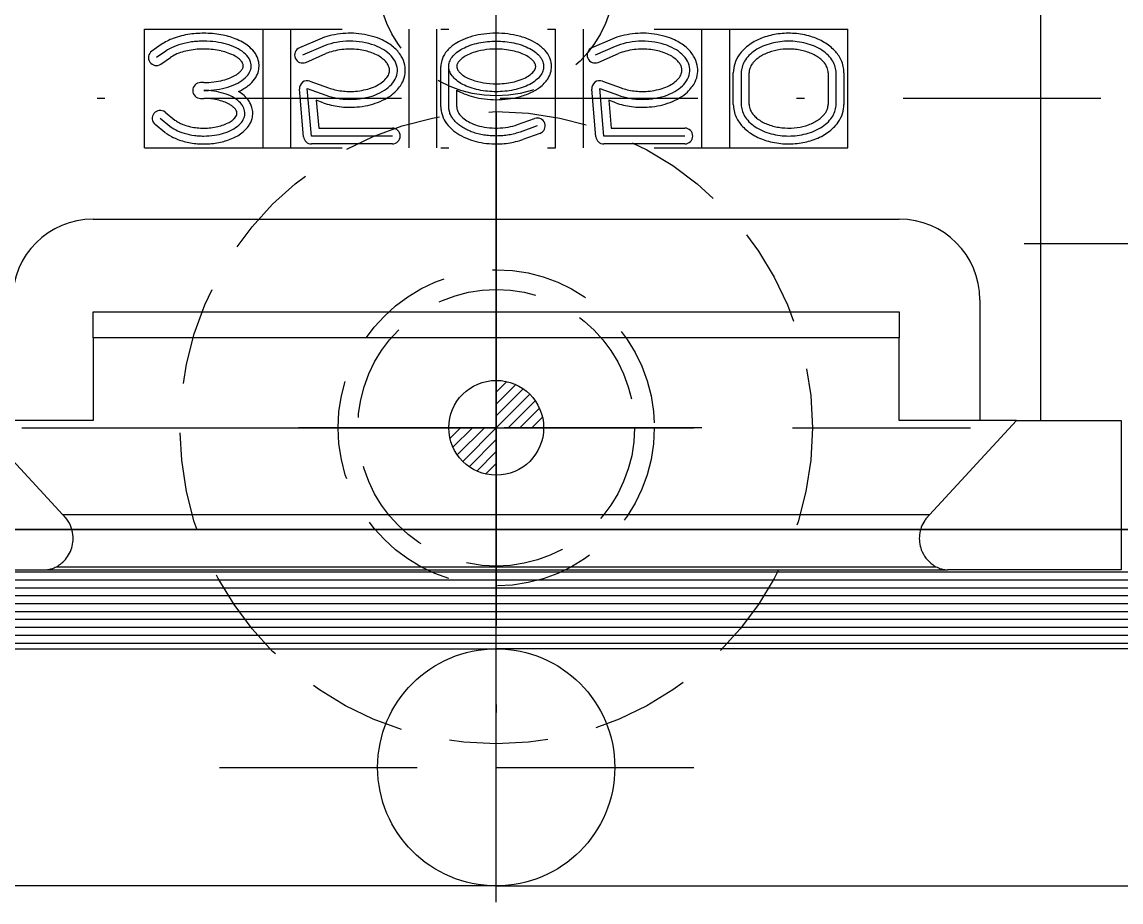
# Model space of a CAD drawing. Extents: x -430 to 437, y -440 to 538.
# Drawn here: x 231.33 to 245.24, y -285.9 to -274.76 of the extents above; entities that cross this region are included whole.
import ezdxf

# ---------------------------------------------------------------- set-up
doc = ezdxf.new("R2010")
doc.units = 0
for name, pattern in [('BORDER', [8.75, 2.5, -1.25, 2.5, -1.25, 0, -1.25]), ('DIVIDE', [6.25, 2.5, -1.25, 0, -1.25, 0, -1.25]), ('HIDDEN', [1.875, 1.25, -0.625])]:
    doc.linetypes.add(name, pattern=pattern)
for name, color, linetype in [('1', 7, 'CONTINUOUS'), ('100', 7, 'CONTINUOUS'), ('200', 7, 'CONTINUOUS')]:
    doc.layers.add(name, color=color, linetype=linetype)

msp = doc.modelspace()

# ---------------------------------------------------------------- linework, layer by layer
at = {"layer": '1', "color": 141, "linetype": 'BORDER'}
for p, q in [((237.3318, -249.3498), (237.3318, -283.656)), ((237.3318, -278.3569), (237.3318, -272.8569)), ((237.3318, -279.8988), (237.3318, -273.8988)), ((224.7818, -275.7278), (249.8818, -275.7278)), ((237.3318, -279.8988), (237.3318, -275.8988)), ((237.3318, -279.8988), (237.3318, -276.1488)), ((237.3318, -277.2988), (237.3318, -279.8988)), ((246.5118, -277.5704), (243.7618, -277.5704)), ((231.3318, -279.8988), (237.3318, -279.8988)), ((233.3318, -279.8988), (237.3318, -279.8988)), ((233.5818, -279.8988), (237.3318, -279.8988)), ((237.3318, -279.8988), (234.7318, -279.8988)), ((239.9318, -279.8988), (237.3318, -279.8988)), ((237.3318, -279.8988), (237.3318, -282.4988)), ((237.3318, -279.8988), (243.3318, -279.8988)), ((237.3318, -285.8988), (237.3318, -279.8988)), ((237.3318, -279.8988), (241.3318, -279.8988)), ((237.3318, -283.8988), (237.3318, -279.8988)), ((237.3318, -279.8988), (241.0818, -279.8988)), ((237.3318, -283.6488), (237.3318, -279.8988)), ((233.8318, -284.1948), (237.3318, -284.1948)), ((237.3318, -284.1948), (240.8318, -284.1948))]:
    msp.add_line(p, q, dxfattribs=at)
at = {"layer": '1', "color": 7, "linetype": 'CONTINUOUS'}
for p, q in [((244.2168, -273.6878), (244.2168, -279.8078)), ((232.2318, -277.2578), (242.4318, -277.2578)), ((243.4518, -278.2778), (243.4518, -279.8078)), ((232.2318, -278.7591), (232.2318, -278.4308)), ((232.2318, -278.4308), (242.4318, -278.4308)), ((242.4318, -278.4308), (242.4318, -278.7591)), ((242.4318, -278.7591), (232.2318, -278.7591)), ((232.2318, -278.7591), (232.2318, -279.8078)), ((242.4318, -279.8078), (242.4318, -278.7591)), ((231.8478, -280.9988), (230.7487, -279.8078)), ((232.2318, -279.8078), (230.7487, -279.8078)), ((243.915, -279.8078), (242.4318, -279.8078)), ((242.8158, -280.9988), (243.915, -279.8078)), ((243.915, -279.8078), (245.2368, -279.8078)), ((245.2368, -279.8078), (245.2368, -281.6948)), ((242.8158, -280.9988), (231.8478, -280.9988)), ((229.4268, -281.6948), (231.6198, -281.6948)), ((231.6198, -281.6948), (243.0438, -281.6948)), ((231.7691, -281.656), (242.8946, -281.656)), ((245.2368, -281.6948), (243.0438, -281.6948))]:
    msp.add_line(p, q, dxfattribs=at)
at = {"layer": '1', "color": 231, "linetype": 'CONTINUOUS'}
for p, q in [((237.3318, -279.8988), (237.3318, -279.2988)), ((237.4665, -279.3141), (237.3318, -279.4488)), ((237.5787, -279.352), (237.3318, -279.5988)), ((237.6744, -279.4062), (237.3318, -279.7488)), ((237.7561, -279.4746), (237.3318, -279.8988)), ((237.8244, -279.5562), (237.4818, -279.8988)), ((237.8787, -279.652), (237.6318, -279.8988)), ((237.9165, -279.7641), (237.7818, -279.8988)), ((237.3318, -279.8988), (236.7318, -279.8988)), ((236.7471, -280.0335), (236.8818, -279.8988)), ((236.785, -280.1457), (237.0318, -279.8988)), ((236.8392, -280.2414), (237.1818, -279.8988)), ((236.9076, -280.3231), (237.3318, -279.8988)), ((237.3318, -279.8988), (237.9318, -279.8988)), ((237.3318, -279.8988), (237.3318, -280.4988)), ((236.9892, -280.3914), (237.3318, -280.0488)), ((237.085, -280.4457), (237.3318, -280.1988)), ((237.1971, -280.4835), (237.3318, -280.3488))]:
    msp.add_line(p, q, dxfattribs=at)
at = {"layer": '1', "color": 121, "linetype": 'CONTINUOUS'}
msp.add_line((253.3318, -281.1848), (221.3318, -281.1848), dxfattribs=at)
at = {"layer": '1', "color": 213, "linetype": 'CONTINUOUS'}
msp.add_line((221.3318, -281.1848), (253.3318, -281.1848), dxfattribs=at)
at = {"layer": '1', "color": 254, "linetype": 'CONTINUOUS'}
for p, q in [((225.8768, -282.6948), (237.3318, -282.6948)), ((248.7868, -282.6948), (237.3318, -282.6948)), ((237.3318, -285.6948), (222.8768, -285.6948)), ((237.3318, -285.6948), (251.7868, -285.6948))]:
    msp.add_line(p, q, dxfattribs=at)
at = {"layer": '1', "color": 7, "linetype": 'HIDDEN'}
msp.add_circle((237.3318, -274.1978), 1.5, dxfattribs=at)
at = {"layer": '1', "color": 121, "linetype": 'HIDDEN'}
for radius in [4, 2, 1.75]:
    msp.add_circle((237.3318, -279.8988), radius, dxfattribs=at)
at = {"layer": '1', "color": 231, "linetype": 'CONTINUOUS'}
msp.add_circle((237.3318, -279.8988), 0.6, dxfattribs=at)
at = {"layer": '1', "color": 254, "linetype": 'CONTINUOUS'}
msp.add_circle((237.3318, -284.1948), 1.5, dxfattribs=at)
at = {"layer": '1', "color": 7, "linetype": 'CONTINUOUS'}
for centre, radius, start, end in [((232.2318, -278.2778), 1.02, 90, 180), ((242.4318, -278.2778), 1.02, 0, 90), ((230.9392, -281.9169), 1.2917, 43.86461, 45.29628), ((243.7281, -281.9198), 1.2964, 134.72915, 136.16264), ((231.6385, -281.2448), 0.3218, 40.99604, 43.86461), ((231.5884, -281.2883), 0.3881, 23.53391, 40.99585), ((231.5626, -281.2996), 0.4163, 6.67553, 23.53391), ((243.0968, -281.2995), 0.412, 146.47687, 173.35808), ((243.0884, -281.2939), 0.4019, 142.92002, 146.47685), ((243.036, -281.2543), 0.3361, 139.03115, 142.92002), ((243.0262, -281.2458), 0.3233, 136.16264, 139.03194), ((231.5704, -281.2987), 0.4084, 339.67707, 6.67482), ((243.0933, -281.2991), 0.4084, 173.35808, 200.34943), ((231.5671, -281.2974), 0.412, 312.80404, 339.67707), ((243.1006, -281.2964), 0.4162, 200.34912, 217.20847), ((243.0782, -281.3134), 0.3881, 217.20847, 234.67186), ((231.5717, -280.695), 1.001, 272.75385, 274.74636), ((231.6339, -281.4442), 0.2493, 274.74636, 278.74066), ((231.6335, -281.4414), 0.252, 278.7407, 290.44438), ((231.6344, -281.4439), 0.2494, 290.44735, 294.4387), ((231.3237, -280.7601), 1.0005, 294.4387, 296.43211), ((231.0997, -280.5445), 1.2975, 301.0558, 302.48792), ((231.623, -281.3663), 0.3232, 302.48792, 305.35734), ((231.6155, -281.3556), 0.3363, 305.35869, 309.24702), ((231.574, -281.3049), 0.4018, 309.24702, 312.80449), ((243.0417, -281.3649), 0.325, 234.67411, 237.51574), ((243.5672, -280.5396), 1.3034, 237.51574, 238.93509), ((243.3397, -280.7608), 0.9998, 243.5664, 245.56131), ((243.0292, -281.444), 0.2493, 245.56131, 249.55562), ((243.0301, -281.4414), 0.252, 249.55566, 261.25934), ((243.0297, -281.4439), 0.2496, 261.26419, 265.25366), ((243.0919, -280.6955), 1.0005, 265.25366, 267.24707)]:
    msp.add_arc(centre, radius, start, end, dxfattribs=at)
at = {"layer": '100', "color": 213, "linetype": 'CONTINUOUS'}
for p, q in [((226.8768, -281.7221), (247.7868, -281.7221)), ((226.8768, -281.8221), (247.7868, -281.8221)), ((226.8768, -281.9221), (247.7868, -281.9221)), ((226.8768, -282.0221), (247.7868, -282.0221)), ((226.8768, -282.1221), (247.7868, -282.1221)), ((226.8768, -282.2221), (247.7868, -282.2221)), ((226.8768, -282.3221), (247.7868, -282.3221)), ((226.8768, -282.4221), (247.7868, -282.4221)), ((226.8768, -282.5221), (247.7868, -282.5221)), ((226.8768, -282.6221), (247.7868, -282.6221))]:
    msp.add_line(p, q, dxfattribs=at)
at = {"layer": '200', "color": 7, "linetype": 'DIVIDE'}
for p, q in [((232.8818, -276.3569), (232.8818, -274.8569)), ((232.8818, -274.8569), (241.7818, -274.8569)), ((234.3818, -276.3569), (234.3818, -274.8569)), ((234.7318, -276.3569), (234.7318, -274.8569)), ((236.2318, -276.3569), (236.2318, -274.8569)), ((236.5818, -276.3569), (236.5818, -274.8569)), ((238.0818, -276.3569), (238.0818, -274.8569)), ((238.4318, -274.8569), (238.4318, -276.3569)), ((239.9318, -276.3569), (239.9318, -274.8569)), ((240.2818, -274.8569), (240.2818, -276.3569)), ((241.7818, -276.3569), (241.7818, -274.8569)), ((232.8818, -276.3569), (241.7818, -276.3569))]:
    msp.add_line(p, q, dxfattribs=at)
at = {"layer": '200', "color": 91, "linetype": 'BORDER'}
for p, q in [((233.3844, -275.0347), (233.3492, -275.0437)), ((233.4209, -275.0269), (233.3844, -275.0347)), ((233.4584, -275.0203), (233.4209, -275.0269)), ((233.4775, -275.0174), (233.4584, -275.0203)), ((233.4967, -275.0149), (233.4775, -275.0174)), ((233.5161, -275.0128), (233.4967, -275.0149)), ((233.5356, -275.011), (233.5161, -275.0128)), ((233.5552, -275.0095), (233.5356, -275.011)), ((233.5748, -275.0083), (233.5552, -275.0095)), ((233.5944, -275.0075), (233.5748, -275.0083)), ((233.614, -275.0071), (233.5944, -275.0075)), ((233.6336, -275.0069), (233.614, -275.0071)), ((233.6531, -275.0071), (233.6336, -275.0069)), ((233.6724, -275.0077), (233.6531, -275.0071)), ((233.7107, -275.0096), (233.6724, -275.0077)), ((233.7482, -275.0129), (233.7107, -275.0096)), ((233.7847, -275.0172), (233.7482, -275.0129)), ((233.8201, -275.0227), (233.7847, -275.0172)), ((233.8541, -275.0291), (233.8201, -275.0227)), ((233.8867, -275.0365), (233.8541, -275.0291)), ((233.9186, -275.0449), (233.8867, -275.0365)), ((235.2377, -275.0387), (235.2029, -275.0491)), ((235.2743, -275.0296), (235.2377, -275.0387)), ((235.3123, -275.0219), (235.2743, -275.0296)), ((235.3516, -275.0157), (235.3123, -275.0219)), ((235.392, -275.0111), (235.3516, -275.0157)), ((235.4331, -275.0081), (235.392, -275.0111)), ((235.4748, -275.0069), (235.4331, -275.0081)), ((235.5166, -275.0075), (235.4748, -275.0069)), ((235.5584, -275.0099), (235.5166, -275.0075)), ((235.5997, -275.0141), (235.5584, -275.0099)), ((235.6403, -275.02), (235.5997, -275.0141)), ((235.68, -275.0276), (235.6403, -275.02)), ((235.7184, -275.0367), (235.68, -275.0276)), ((235.7553, -275.0474), (235.7184, -275.0367)), ((237.0563, -275.0427), (237.0834, -275.0357)), ((237.0834, -275.0357), (237.111, -275.0294)), ((237.111, -275.0294), (237.1388, -275.024)), ((237.1388, -275.024), (237.1668, -275.0193)), ((237.1668, -275.0193), (237.1947, -275.0154)), ((237.1947, -275.0154), (237.2227, -275.0123)), ((237.2227, -275.0123), (237.2504, -275.0099)), ((237.2504, -275.0099), (237.2779, -275.0082)), ((237.2779, -275.0082), (237.3051, -275.0073)), ((237.3051, -275.0073), (237.3318, -275.0069)), ((237.3318, -275.0069), (237.3586, -275.0073)), ((237.3586, -275.0073), (237.3858, -275.0082)), ((237.3858, -275.0082), (237.4133, -275.0099)), ((237.4133, -275.0099), (237.441, -275.0123)), ((237.441, -275.0123), (237.4689, -275.0154)), ((237.4689, -275.0154), (237.4969, -275.0193)), ((237.4969, -275.0193), (237.5249, -275.024)), ((237.5249, -275.024), (237.5527, -275.0294)), ((237.5527, -275.0294), (237.5802, -275.0357)), ((237.5802, -275.0357), (237.6074, -275.0427)), ((238.9377, -275.0387), (238.9029, -275.0491)), ((238.9743, -275.0296), (238.9377, -275.0387)), ((239.0123, -275.0219), (238.9743, -275.0296)), ((239.0516, -275.0157), (239.0123, -275.0219)), ((239.092, -275.0111), (239.0516, -275.0157)), ((239.1331, -275.0081), (239.092, -275.0111)), ((239.1748, -275.0069), (239.1331, -275.0081)), ((239.2166, -275.0075), (239.1748, -275.0069)), ((239.2584, -275.0099), (239.2166, -275.0075)), ((239.2997, -275.0141), (239.2584, -275.0099)), ((239.3403, -275.02), (239.2997, -275.0141)), ((239.38, -275.0276), (239.3403, -275.02)), ((239.4184, -275.0367), (239.38, -275.0276)), ((239.4553, -275.0474), (239.4184, -275.0367)), ((240.811, -275.035), (240.7834, -275.0428)), ((240.8388, -275.0282), (240.811, -275.035)), ((240.8667, -275.0224), (240.8388, -275.0282)), ((240.8947, -275.0175), (240.8667, -275.0224)), ((240.9226, -275.0136), (240.8947, -275.0175)), ((240.9504, -275.0106), (240.9226, -275.0136)), ((240.9779, -275.0085), (240.9504, -275.0106)), ((241.0051, -275.0073), (240.9779, -275.0085)), ((241.0318, -275.0069), (241.0051, -275.0073)), ((241.0585, -275.0073), (241.0318, -275.0069)), ((241.0857, -275.0085), (241.0585, -275.0073)), ((241.1132, -275.0106), (241.0857, -275.0085)), ((241.141, -275.0136), (241.1132, -275.0106)), ((241.1689, -275.0175), (241.141, -275.0136)), ((241.1969, -275.0224), (241.1689, -275.0175)), ((241.2248, -275.0282), (241.1969, -275.0224)), ((241.2527, -275.035), (241.2248, -275.0282)), ((241.2802, -275.0428), (241.2527, -275.035)), ((233.1518, -275.1317), (233.0318, -275.2149)), ((233.174, -275.1172), (233.1518, -275.1317)), ((233.1984, -275.1032), (233.174, -275.1172)), ((233.2247, -275.0897), (233.1984, -275.1032)), ((233.2531, -275.0769), (233.2247, -275.0897)), ((233.2834, -275.0649), (233.2531, -275.0769)), ((233.3155, -275.0538), (233.2834, -275.0649)), ((233.3492, -275.0437), (233.3155, -275.0538)), ((233.9501, -275.0545), (233.9186, -275.0449)), ((233.9809, -275.0652), (233.9501, -275.0545)), ((234.0108, -275.0771), (233.9809, -275.0652)), ((234.0396, -275.0901), (234.0108, -275.0771)), ((234.0671, -275.1042), (234.0396, -275.0901)), ((234.093, -275.1194), (234.0671, -275.1042)), ((234.1171, -275.1355), (234.093, -275.1194)), ((234.1393, -275.1525), (234.1171, -275.1355)), ((234.1593, -275.1702), (234.1393, -275.1525)), ((234.177, -275.1887), (234.1593, -275.1702)), ((235.1386, -275.0731), (234.8818, -275.1829)), ((235.1698, -275.0606), (235.1386, -275.0731)), ((235.2029, -275.0491), (235.1698, -275.0606)), ((235.7905, -275.0593), (235.7553, -275.0474)), ((235.8238, -275.0725), (235.7905, -275.0593)), ((235.8551, -275.0868), (235.8238, -275.0725)), ((235.8843, -275.102), (235.8551, -275.0868)), ((235.9113, -275.1179), (235.8843, -275.102)), ((235.9363, -275.1347), (235.9113, -275.1179)), ((235.9601, -275.1527), (235.9363, -275.1347)), ((235.9823, -275.172), (235.9601, -275.1527)), ((236.0029, -275.1925), (235.9823, -275.172)), ((236.7989, -275.18), (236.8136, -275.1657)), ((236.8136, -275.1657), (236.8297, -275.1518)), ((236.8297, -275.1518), (236.8472, -275.1383)), ((236.8472, -275.1383), (236.8661, -275.1252)), ((236.8661, -275.1252), (236.8862, -275.1127)), ((236.8862, -275.1127), (236.9076, -275.1007)), ((236.9076, -275.1007), (236.9301, -275.0893)), ((236.9301, -275.0893), (236.9537, -275.0785)), ((236.9537, -275.0785), (236.9782, -275.0684)), ((236.9782, -275.0684), (237.0035, -275.0591)), ((237.0035, -275.0591), (237.0296, -275.0505)), ((237.0296, -275.0505), (237.0563, -275.0427)), ((237.6074, -275.0427), (237.6341, -275.0505)), ((237.6341, -275.0505), (237.6602, -275.0591)), ((237.6602, -275.0591), (237.6855, -275.0684)), ((237.6855, -275.0684), (237.71, -275.0785)), ((237.71, -275.0785), (237.7336, -275.0893)), ((237.7336, -275.0893), (237.7561, -275.1007)), ((237.7561, -275.1007), (237.7775, -275.1127)), ((237.7775, -275.1127), (237.7976, -275.1252)), ((237.7976, -275.1252), (237.8165, -275.1383)), ((237.8165, -275.1383), (237.834, -275.1518)), ((237.834, -275.1518), (237.8501, -275.1657)), ((237.8501, -275.1657), (237.8648, -275.18)), ((238.8386, -275.0731), (238.5818, -275.1829)), ((238.8698, -275.0606), (238.8386, -275.0731)), ((238.9029, -275.0491), (238.8698, -275.0606)), ((239.4905, -275.0593), (239.4553, -275.0474)), ((239.5238, -275.0725), (239.4905, -275.0593)), ((239.5551, -275.0868), (239.5238, -275.0725)), ((239.5843, -275.102), (239.5551, -275.0868)), ((239.6113, -275.1179), (239.5843, -275.102)), ((239.6363, -275.1347), (239.6113, -275.1179)), ((239.6601, -275.1527), (239.6363, -275.1347)), ((239.6823, -275.172), (239.6601, -275.1527)), ((239.7029, -275.1925), (239.6823, -275.172)), ((240.5471, -275.1711), (240.5296, -275.188)), ((240.566, -275.1548), (240.5471, -275.1711)), ((240.5862, -275.1391), (240.566, -275.1548)), ((240.6076, -275.1241), (240.5862, -275.1391)), ((240.6301, -275.1098), (240.6076, -275.1241)), ((240.6536, -275.0964), (240.6301, -275.1098)), ((240.6781, -275.0838), (240.6536, -275.0964)), ((240.7035, -275.0721), (240.6781, -275.0838)), ((240.7296, -275.0614), (240.7035, -275.0721)), ((240.7562, -275.0516), (240.7296, -275.0614)), ((240.7834, -275.0428), (240.7562, -275.0516)), ((241.3074, -275.0516), (241.2802, -275.0428)), ((241.334, -275.0614), (241.3074, -275.0516)), ((241.3601, -275.0721), (241.334, -275.0614)), ((241.3855, -275.0838), (241.3601, -275.0721)), ((241.41, -275.0964), (241.3855, -275.0838)), ((241.4335, -275.1098), (241.41, -275.0964)), ((241.456, -275.1241), (241.4335, -275.1098)), ((241.4774, -275.1391), (241.456, -275.1241)), ((241.4976, -275.1548), (241.4774, -275.1391)), ((241.5165, -275.1711), (241.4976, -275.1548)), ((241.534, -275.188), (241.5165, -275.1711)), ((234.1924, -275.2077), (234.177, -275.1887)), ((234.2052, -275.2271), (234.1924, -275.2077)), ((234.2155, -275.2468), (234.2052, -275.2271)), ((234.2233, -275.2667), (234.2155, -275.2468)), ((234.2285, -275.2866), (234.2233, -275.2667)), ((234.2313, -275.3064), (234.2285, -275.2866)), ((234.2316, -275.326), (234.2313, -275.3064)), ((236.0215, -275.2141), (236.0029, -275.1925)), ((236.0379, -275.2368), (236.0215, -275.2141)), ((236.052, -275.2603), (236.0379, -275.2368)), ((236.0635, -275.2847), (236.052, -275.2603)), ((236.0723, -275.3096), (236.0635, -275.2847)), ((236.0782, -275.335), (236.0723, -275.3096)), ((236.7319, -275.3269), (236.7343, -275.2982)), ((236.7343, -275.2982), (236.7374, -275.2835)), ((236.7374, -275.2835), (236.7419, -275.2687)), ((236.7419, -275.2687), (236.7477, -275.2538)), ((236.7477, -275.2538), (236.755, -275.2389)), ((236.755, -275.2389), (236.7638, -275.224)), ((236.7638, -275.224), (236.774, -275.2091)), ((236.774, -275.2091), (236.7857, -275.1944)), ((236.7857, -275.1944), (236.7989, -275.18)), ((237.8648, -275.18), (237.878, -275.1944)), ((237.878, -275.1944), (237.8897, -275.2091)), ((237.8897, -275.2091), (237.8999, -275.224)), ((237.8999, -275.224), (237.9087, -275.2389)), ((237.9087, -275.2389), (237.9159, -275.2538)), ((237.9159, -275.2538), (237.9218, -275.2687)), ((237.9218, -275.2687), (237.9263, -275.2835)), ((237.9263, -275.2835), (237.9294, -275.2982)), ((237.9294, -275.2982), (237.9312, -275.3127)), ((237.9312, -275.3127), (237.9318, -275.3269)), ((239.7215, -275.2141), (239.7029, -275.1925)), ((239.7379, -275.2368), (239.7215, -275.2141)), ((239.752, -275.2603), (239.7379, -275.2368)), ((239.7635, -275.2847), (239.752, -275.2603)), ((239.7723, -275.3096), (239.7635, -275.2847)), ((239.7782, -275.335), (239.7723, -275.3096)), ((240.4477, -275.3155), (240.4418, -275.3341)), ((240.455, -275.2968), (240.4477, -275.3155)), ((240.4637, -275.2782), (240.455, -275.2968)), ((240.474, -275.2597), (240.4637, -275.2782)), ((240.4857, -275.2413), (240.474, -275.2597)), ((240.4989, -275.2232), (240.4857, -275.2413)), ((240.5135, -275.2054), (240.4989, -275.2232)), ((240.5296, -275.188), (240.5135, -275.2054)), ((241.5501, -275.2054), (241.534, -275.188)), ((241.5648, -275.2232), (241.5501, -275.2054)), ((241.5779, -275.2413), (241.5648, -275.2232)), ((241.5897, -275.2597), (241.5779, -275.2413)), ((241.5999, -275.2782), (241.5897, -275.2597)), ((241.6086, -275.2968), (241.5999, -275.2782)), ((241.6159, -275.3155), (241.6086, -275.2968)), ((241.6218, -275.3341), (241.6159, -275.3155)), ((234.155, -275.4717), (234.1725, -275.4541)), ((234.1725, -275.4541), (234.1877, -275.4363)), ((234.1877, -275.4363), (234.2005, -275.4183)), ((234.2005, -275.4183), (234.211, -275.4003)), ((234.211, -275.4003), (234.2193, -275.3823)), ((234.2193, -275.3823), (234.2255, -275.364)), ((234.2255, -275.364), (234.2296, -275.3452)), ((234.2296, -275.3452), (234.2316, -275.326)), ((236.0647, -275.462), (236.0731, -275.4372)), ((236.0731, -275.4372), (236.0787, -275.4119)), ((236.0813, -275.3606), (236.0782, -275.335)), ((236.0787, -275.4119), (236.0815, -275.3863)), ((236.0815, -275.3863), (236.0813, -275.3606)), ((236.7319, -275.839), (236.7319, -275.3269)), ((236.7325, -275.3412), (236.7319, -275.3269)), ((236.7343, -275.3557), (236.7325, -275.3412)), ((236.7374, -275.3703), (236.7343, -275.3557)), ((236.7419, -275.3852), (236.7374, -275.3703)), ((236.7477, -275.4), (236.7419, -275.3852)), ((236.755, -275.415), (236.7477, -275.4)), ((236.7638, -275.4299), (236.755, -275.415)), ((236.774, -275.4447), (236.7638, -275.4299)), ((236.7857, -275.4594), (236.774, -275.4447)), ((237.8897, -275.4447), (237.878, -275.4594)), ((237.8999, -275.4299), (237.8897, -275.4447)), ((237.9087, -275.415), (237.8999, -275.4299)), ((237.9159, -275.4), (237.9087, -275.415)), ((237.9218, -275.3852), (237.9159, -275.4)), ((237.9263, -275.3703), (237.9218, -275.3852)), ((237.9294, -275.3557), (237.9263, -275.3703)), ((237.9318, -275.3269), (237.9294, -275.3557)), ((239.7647, -275.462), (239.7731, -275.4372)), ((239.7731, -275.4372), (239.7787, -275.4119)), ((239.7813, -275.3606), (239.7782, -275.335)), ((239.7787, -275.4119), (239.7815, -275.3863)), ((239.7815, -275.3863), (239.7813, -275.3606)), ((240.4324, -275.3891), (240.4318, -275.4069)), ((240.4318, -275.4069), (240.4318, -275.8069)), ((240.4343, -275.371), (240.4324, -275.3891)), ((240.4374, -275.3526), (240.4343, -275.371)), ((240.4418, -275.3341), (240.4374, -275.3526)), ((241.6262, -275.3526), (241.6218, -275.3341)), ((241.6294, -275.371), (241.6262, -275.3526)), ((241.6312, -275.3891), (241.6294, -275.371)), ((241.6318, -275.4069), (241.6312, -275.3891)), ((241.6318, -275.8069), (241.6318, -275.4069)), ((233.9032, -275.5972), (233.9377, -275.5873)), ((233.9377, -275.5873), (233.9711, -275.5762)), ((233.9711, -275.5762), (234.003, -275.564)), ((234.003, -275.564), (234.0334, -275.5507)), ((234.0334, -275.5507), (234.0619, -275.5365)), ((234.0619, -275.5365), (234.0884, -275.5213)), ((234.0884, -275.5213), (234.1129, -275.5054)), ((234.1129, -275.5054), (234.1351, -275.4888)), ((234.1351, -275.4888), (234.155, -275.4717)), ((235.9424, -275.6107), (235.9653, -275.5928)), ((235.9653, -275.5928), (235.9867, -275.5737)), ((235.9867, -275.5737), (236.0064, -275.5534)), ((236.0064, -275.5534), (236.0243, -275.532)), ((236.0243, -275.532), (236.0402, -275.5096)), ((236.0402, -275.5096), (236.0537, -275.4862)), ((236.0537, -275.4862), (236.0647, -275.462)), ((236.7989, -275.4739), (236.7857, -275.4594)), ((236.8136, -275.4881), (236.7989, -275.4739)), ((236.8297, -275.502), (236.8136, -275.4881)), ((236.8472, -275.5155), (236.8297, -275.502)), ((236.8661, -275.5286), (236.8472, -275.5155)), ((236.8862, -275.5412), (236.8661, -275.5286)), ((236.9076, -275.5532), (236.8862, -275.5412)), ((236.9301, -275.5646), (236.9076, -275.5532)), ((236.9537, -275.5753), (236.9301, -275.5646)), ((236.9782, -275.5854), (236.9537, -275.5753)), ((237.0035, -275.5948), (236.9782, -275.5854)), ((237.0296, -275.6033), (237.0035, -275.5948)), ((237.6602, -275.5948), (237.6341, -275.6033)), ((237.6855, -275.5854), (237.6602, -275.5948)), ((237.71, -275.5753), (237.6855, -275.5854)), ((237.7336, -275.5646), (237.71, -275.5753)), ((237.7561, -275.5532), (237.7336, -275.5646)), ((237.7775, -275.5412), (237.7561, -275.5532)), ((237.7976, -275.5286), (237.7775, -275.5412)), ((237.8165, -275.5155), (237.7976, -275.5286)), ((237.834, -275.502), (237.8165, -275.5155)), ((237.8501, -275.4881), (237.834, -275.502)), ((237.8648, -275.4739), (237.8501, -275.4881)), ((237.878, -275.4594), (237.8648, -275.4739)), ((239.6424, -275.6107), (239.6653, -275.5928)), ((239.6653, -275.5928), (239.6867, -275.5737)), ((239.6867, -275.5737), (239.7064, -275.5534)), ((239.7064, -275.5534), (239.7243, -275.532)), ((239.7243, -275.532), (239.7402, -275.5096)), ((239.7402, -275.5096), (239.7537, -275.4862)), ((239.7537, -275.4862), (239.7647, -275.462)), ((233.6318, -275.6309), (233.6585, -275.6306)), ((233.6629, -275.6314), (233.6318, -275.6309)), ((233.6585, -275.6306), (233.6855, -275.6297)), ((233.6946, -275.633), (233.6629, -275.6314)), ((233.6855, -275.6297), (233.7218, -275.6274)), ((233.7265, -275.6357), (233.6946, -275.633)), ((233.7218, -275.6274), (233.7585, -275.6239)), ((233.7586, -275.6396), (233.7265, -275.6357)), ((233.7585, -275.6239), (233.7952, -275.6191)), ((233.7907, -275.6447), (233.7586, -275.6396)), ((233.8224, -275.651), (233.7907, -275.6447)), ((233.7952, -275.6191), (233.8317, -275.6131)), ((233.8537, -275.6585), (233.8224, -275.651)), ((233.8317, -275.6131), (233.8678, -275.6058)), ((233.8843, -275.6671), (233.8537, -275.6585)), ((233.8678, -275.6058), (233.9032, -275.5972)), ((233.9139, -275.677), (233.8843, -275.6671)), ((233.9424, -275.6879), (233.9139, -275.677)), ((233.9696, -275.6999), (233.9424, -275.6879)), ((233.9952, -275.7129), (233.9696, -275.6999)), ((234.0191, -275.7268), (233.9952, -275.7129)), ((234.0412, -275.7414), (234.0191, -275.7268)), ((234.9938, -276.2069), (234.9413, -275.6069)), ((234.9413, -275.6069), (235.1777, -275.6921)), ((235.1777, -275.6921), (235.2104, -275.7031)), ((235.2104, -275.7031), (235.2448, -275.713)), ((235.2448, -275.713), (235.2809, -275.7216)), ((235.2809, -275.7216), (235.3185, -275.729)), ((235.3185, -275.729), (235.3574, -275.7349)), ((235.3574, -275.7349), (235.3974, -275.7392)), ((235.5629, -275.7395), (235.6042, -275.7351)), ((235.6042, -275.7351), (235.6449, -275.729)), ((235.6449, -275.729), (235.6847, -275.7212)), ((235.6847, -275.7212), (235.7232, -275.7118)), ((235.7232, -275.7118), (235.7604, -275.7008)), ((235.7604, -275.7008), (235.7958, -275.6885)), ((235.7958, -275.6885), (235.8294, -275.6748)), ((235.8294, -275.6748), (235.8609, -275.6601)), ((235.8609, -275.6601), (235.8903, -275.6444)), ((235.8903, -275.6444), (235.9175, -275.6279)), ((235.9175, -275.6279), (235.9424, -275.6107)), ((237.0563, -275.6112), (237.0296, -275.6033)), ((237.0834, -275.6182), (237.0563, -275.6112)), ((237.111, -275.6244), (237.0834, -275.6182)), ((237.1388, -275.6299), (237.111, -275.6244)), ((237.1668, -275.6346), (237.1388, -275.6299)), ((237.1947, -275.6384), (237.1668, -275.6346)), ((237.2227, -275.6416), (237.1947, -275.6384)), ((237.2504, -275.644), (237.2227, -275.6416)), ((237.2779, -275.6456), (237.2504, -275.644)), ((237.3051, -275.6466), (237.2779, -275.6456)), ((237.3318, -275.6469), (237.3051, -275.6466)), ((237.3586, -275.6466), (237.3318, -275.6469)), ((237.3858, -275.6456), (237.3586, -275.6466)), ((237.4133, -275.644), (237.3858, -275.6456)), ((237.441, -275.6416), (237.4133, -275.644)), ((237.4689, -275.6384), (237.441, -275.6416)), ((237.4969, -275.6346), (237.4689, -275.6384)), ((237.5249, -275.6299), (237.4969, -275.6346)), ((237.5527, -275.6244), (237.5249, -275.6299)), ((237.5802, -275.6182), (237.5527, -275.6244)), ((237.6074, -275.6112), (237.5802, -275.6182)), ((237.6341, -275.6033), (237.6074, -275.6112)), ((238.6938, -276.2069), (238.6413, -275.6069)), ((238.6413, -275.6069), (238.8777, -275.6921)), ((238.8777, -275.6921), (238.9104, -275.7031)), ((238.9104, -275.7031), (238.9448, -275.713)), ((238.9448, -275.713), (238.9809, -275.7216)), ((238.9809, -275.7216), (239.0185, -275.729)), ((239.0185, -275.729), (239.0574, -275.7349)), ((239.0574, -275.7349), (239.0974, -275.7392)), ((239.2629, -275.7395), (239.3042, -275.7351)), ((239.3042, -275.7351), (239.3449, -275.729)), ((239.3449, -275.729), (239.3847, -275.7212)), ((239.3847, -275.7212), (239.4232, -275.7118)), ((239.4232, -275.7118), (239.4604, -275.7008)), ((239.4604, -275.7008), (239.4958, -275.6885)), ((239.4958, -275.6885), (239.5294, -275.6748)), ((239.5294, -275.6748), (239.5609, -275.6601)), ((239.5609, -275.6601), (239.5903, -275.6444)), ((239.5903, -275.6444), (239.6175, -275.6279)), ((239.6175, -275.6279), (239.6424, -275.6107)), ((234.0614, -275.7567), (234.0412, -275.7414)), ((234.0796, -275.7725), (234.0614, -275.7567)), ((234.0956, -275.7887), (234.0796, -275.7725)), ((234.1096, -275.8053), (234.0956, -275.7887)), ((234.1215, -275.8221), (234.1096, -275.8053)), ((234.1313, -275.8389), (234.1215, -275.8221)), ((234.1391, -275.8557), (234.1313, -275.8389)), ((234.145, -275.8726), (234.1391, -275.8557)), ((234.1491, -275.8899), (234.145, -275.8726)), ((235.3974, -275.7392), (235.4382, -275.7419)), ((235.4382, -275.7419), (235.4796, -275.7429)), ((235.4796, -275.7429), (235.5213, -275.7421)), ((235.5213, -275.7421), (235.5629, -275.7395)), ((236.7322, -275.8505), (236.7319, -275.8389)), ((236.7331, -275.8621), (236.7322, -275.8505)), ((236.7346, -275.8738), (236.7331, -275.8621)), ((236.7367, -275.8856), (236.7346, -275.8738)), ((239.0974, -275.7392), (239.1382, -275.7419)), ((239.1382, -275.7419), (239.1796, -275.7429)), ((239.1796, -275.7429), (239.2213, -275.7421)), ((239.2213, -275.7421), (239.2629, -275.7395)), ((240.4318, -275.8069), (240.4324, -275.8247)), ((240.4324, -275.8247), (240.4343, -275.8428)), ((240.4343, -275.8428), (240.4374, -275.8612)), ((240.4374, -275.8612), (240.4418, -275.8797)), ((241.6218, -275.8797), (241.6262, -275.8612)), ((241.6262, -275.8612), (241.6294, -275.8428)), ((241.6294, -275.8428), (241.6312, -275.8247)), ((241.6312, -275.8247), (241.6318, -275.8069)), ((233.0798, -275.9829), (233.2038, -276.0824)), ((234.1203, -276.0177), (234.131, -275.9995)), ((234.131, -275.9995), (234.1395, -275.9811)), ((234.1395, -275.9811), (234.1458, -275.9626)), ((234.1458, -275.9626), (234.1498, -275.9441)), ((234.1514, -275.9077), (234.1491, -275.8899)), ((234.1498, -275.9441), (234.1516, -275.9258)), ((234.1516, -275.9258), (234.1514, -275.9077)), ((236.7395, -275.8974), (236.7367, -275.8856)), ((236.7429, -275.9092), (236.7395, -275.8974)), ((236.747, -275.921), (236.7429, -275.9092)), ((236.7517, -275.9327), (236.747, -275.921)), ((236.7571, -275.9444), (236.7517, -275.9327)), ((236.7631, -275.956), (236.7571, -275.9444)), ((236.7697, -275.9676), (236.7631, -275.956)), ((236.7771, -275.979), (236.7697, -275.9676)), ((236.785, -275.9903), (236.7771, -275.979)), ((236.7936, -276.0015), (236.785, -275.9903)), ((236.8028, -276.0125), (236.7936, -276.0015)), ((236.8126, -276.0232), (236.8028, -276.0125)), ((240.4418, -275.8797), (240.4477, -275.8983)), ((240.4477, -275.8983), (240.455, -275.9169)), ((240.455, -275.9169), (240.4637, -275.9356)), ((240.4637, -275.9356), (240.474, -275.9541)), ((240.474, -275.9541), (240.4857, -275.9725)), ((240.4857, -275.9725), (240.4989, -275.9906)), ((240.4989, -275.9906), (240.5135, -276.0084)), ((240.5135, -276.0084), (240.5296, -276.0258)), ((241.534, -276.0258), (241.5501, -276.0084)), ((241.5501, -276.0084), (241.5648, -275.9906)), ((241.5648, -275.9906), (241.5779, -275.9725)), ((241.5779, -275.9725), (241.5897, -275.9541)), ((241.5897, -275.9541), (241.5999, -275.9356)), ((241.5999, -275.9356), (241.6086, -275.9169)), ((241.6086, -275.9169), (241.6159, -275.8983)), ((241.6159, -275.8983), (241.6218, -275.8797)), ((233.2038, -276.0824), (233.2174, -276.0929)), ((233.2174, -276.0929), (233.2322, -276.1031)), ((233.2322, -276.1031), (233.2534, -276.1164)), ((233.2534, -276.1164), (233.2765, -276.1292)), ((233.2765, -276.1292), (233.3014, -276.1413)), ((233.3014, -276.1413), (233.328, -276.1526)), ((233.328, -276.1526), (233.3561, -276.1631)), ((233.9102, -276.1621), (233.9372, -276.152)), ((233.9372, -276.152), (233.9634, -276.1407)), ((233.9634, -276.1407), (233.9886, -276.1284)), ((233.9886, -276.1284), (234.0126, -276.115)), ((234.0126, -276.115), (234.0351, -276.1007)), ((234.0351, -276.1007), (234.0559, -276.0855)), ((234.0559, -276.0855), (234.075, -276.0695)), ((234.075, -276.0695), (234.0922, -276.0528)), ((234.0922, -276.0528), (234.1073, -276.0354)), ((234.1073, -276.0354), (234.1203, -276.0177)), ((236.823, -276.0338), (236.8126, -276.0232)), ((236.8339, -276.0442), (236.823, -276.0338)), ((236.8454, -276.0543), (236.8339, -276.0442)), ((236.8574, -276.0642), (236.8454, -276.0543)), ((236.8699, -276.0737), (236.8574, -276.0642)), ((236.8829, -276.083), (236.8699, -276.0737)), ((236.8964, -276.092), (236.8829, -276.083)), ((236.9103, -276.1007), (236.8964, -276.092)), ((236.9245, -276.1091), (236.9103, -276.1007)), ((236.9392, -276.1171), (236.9245, -276.1091)), ((236.9541, -276.1248), (236.9392, -276.1171)), ((236.9694, -276.1322), (236.9541, -276.1248)), ((236.985, -276.1392), (236.9694, -276.1322)), ((237.0008, -276.1458), (236.985, -276.1392)), ((237.0168, -276.1521), (237.0008, -276.1458)), ((237.033, -276.158), (237.0168, -276.1521)), ((237.8518, -276.0789), (237.6341, -276.1568)), ((240.5296, -276.0258), (240.5471, -276.0427)), ((240.5471, -276.0427), (240.566, -276.059)), ((240.566, -276.059), (240.5862, -276.0747)), ((240.5862, -276.0747), (240.6076, -276.0897)), ((240.6076, -276.0897), (240.6301, -276.104)), ((240.6301, -276.104), (240.6536, -276.1174)), ((240.6536, -276.1174), (240.6781, -276.13)), ((240.6781, -276.13), (240.7035, -276.1417)), ((240.7035, -276.1417), (240.7296, -276.1524)), ((240.7296, -276.1524), (240.7562, -276.1622)), ((241.3074, -276.1622), (241.334, -276.1524)), ((241.334, -276.1524), (241.3601, -276.1417)), ((241.3601, -276.1417), (241.3855, -276.13)), ((241.3855, -276.13), (241.41, -276.1174)), ((241.41, -276.1174), (241.4335, -276.104)), ((241.4335, -276.104), (241.456, -276.0897)), ((241.456, -276.0897), (241.4774, -276.0747)), ((241.4774, -276.0747), (241.4976, -276.059)), ((241.4976, -276.059), (241.5165, -276.0427)), ((241.5165, -276.0427), (241.534, -276.0258)), ((233.3561, -276.1631), (233.3857, -276.1726)), ((233.3857, -276.1726), (233.4166, -276.1811)), ((233.4166, -276.1811), (233.4486, -276.1884)), ((233.4486, -276.1884), (233.4815, -276.1946)), ((233.4815, -276.1946), (233.515, -276.1995)), ((233.515, -276.1995), (233.532, -276.2015)), ((233.532, -276.2015), (233.5491, -276.2032)), ((233.5491, -276.2032), (233.5662, -276.2046)), ((233.5662, -276.2046), (233.5833, -276.2056)), ((233.5833, -276.2056), (233.6005, -276.2064)), ((233.6005, -276.2064), (233.6176, -276.2068)), ((233.6176, -276.2068), (233.6346, -276.2069)), ((233.6346, -276.2069), (233.6684, -276.2062)), ((233.6684, -276.2062), (233.7017, -276.2043)), ((233.7017, -276.2043), (233.7343, -276.2012)), ((233.7343, -276.2012), (233.766, -276.1971)), ((233.766, -276.1971), (233.7966, -276.192)), ((233.7966, -276.192), (233.826, -276.186)), ((233.826, -276.186), (233.8544, -276.1792)), ((233.8544, -276.1792), (233.8825, -276.1712)), ((233.8825, -276.1712), (233.9102, -276.1621)), ((236.0178, -276.2069), (234.9938, -276.2069)), ((237.0495, -276.1636), (237.033, -276.158)), ((237.0664, -276.1689), (237.0495, -276.1636)), ((237.0837, -276.174), (237.0664, -276.1689)), ((237.1014, -276.1787), (237.0837, -276.174)), ((237.1195, -276.1831), (237.1014, -276.1787)), ((237.1378, -276.1871), (237.1195, -276.1831)), ((237.1565, -276.1908), (237.1378, -276.1871)), ((237.1755, -276.1942), (237.1565, -276.1908)), ((237.1947, -276.1972), (237.1755, -276.1942)), ((237.2142, -276.1997), (237.1947, -276.1972)), ((237.2338, -276.2019), (237.2142, -276.1997)), ((237.2536, -276.2037), (237.2338, -276.2019)), ((237.2736, -276.2051), (237.2536, -276.2037)), ((237.2936, -276.2061), (237.2736, -276.2051)), ((237.3137, -276.2067), (237.2936, -276.2061)), ((237.3338, -276.2069), (237.3137, -276.2067)), ((237.354, -276.2066), (237.3338, -276.2069)), ((237.3741, -276.206), (237.354, -276.2066)), ((237.3941, -276.2049), (237.3741, -276.206)), ((237.414, -276.2034), (237.3941, -276.2049)), ((237.4338, -276.2015), (237.414, -276.2034)), ((237.4534, -276.1993), (237.4338, -276.2015)), ((237.4728, -276.1966), (237.4534, -276.1993)), ((237.492, -276.1935), (237.4728, -276.1966)), ((237.511, -276.1901), (237.492, -276.1935)), ((237.5296, -276.1863), (237.511, -276.1901)), ((237.5479, -276.1822), (237.5296, -276.1863)), ((237.5659, -276.1777), (237.5479, -276.1822)), ((237.5836, -276.1729), (237.5659, -276.1777)), ((237.6008, -276.1678), (237.5836, -276.1729)), ((237.6177, -276.1624), (237.6008, -276.1678)), ((237.6341, -276.1568), (237.6177, -276.1624)), ((239.7178, -276.2069), (238.6938, -276.2069)), ((240.7562, -276.1622), (240.7834, -276.171)), ((240.7834, -276.171), (240.811, -276.1788)), ((240.811, -276.1788), (240.8388, -276.1856)), ((240.8388, -276.1856), (240.8667, -276.1914)), ((240.8667, -276.1914), (240.8947, -276.1963)), ((240.8947, -276.1963), (240.9226, -276.2002)), ((240.9226, -276.2002), (240.9504, -276.2032)), ((240.9504, -276.2032), (240.9779, -276.2052)), ((240.9779, -276.2052), (241.0051, -276.2065)), ((241.0051, -276.2065), (241.0318, -276.2069)), ((241.0318, -276.2069), (241.0585, -276.2065)), ((241.0585, -276.2065), (241.0857, -276.2052)), ((241.0857, -276.2052), (241.1132, -276.2032)), ((241.1132, -276.2032), (241.141, -276.2002)), ((241.141, -276.2002), (241.1689, -276.1963)), ((241.1689, -276.1963), (241.1969, -276.1914)), ((241.1969, -276.1914), (241.2248, -276.1856)), ((241.2248, -276.1856), (241.2527, -276.1788)), ((241.2527, -276.1788), (241.2802, -276.171)), ((241.2802, -276.171), (241.3074, -276.1622))]:
    msp.add_line(p, q, dxfattribs=at)
at = {"layer": '200', "color": 7, "linetype": 'CONTINUOUS'}
for p, q in [((235.0993, -274.9811), (234.8425, -275.091)), ((238.7993, -274.9811), (238.5425, -275.091)), ((233.0948, -275.0495), (232.9748, -275.1327)), ((234.9212, -275.2748), (235.1779, -275.165)), ((238.6212, -275.2748), (238.8779, -275.165)), ((233.0888, -275.2971), (233.2088, -275.2139)), ((236.6318, -275.839), (236.6318, -275.3269)), ((240.3318, -275.8069), (240.3318, -275.4069)), ((240.5318, -275.8069), (240.5318, -275.4069)), ((241.5318, -275.4069), (241.5318, -275.8069)), ((241.7318, -275.4069), (241.7318, -275.8069)), ((233.6318, -275.5309), (233.5918, -275.5309)), ((234.9753, -275.5128), (235.2117, -275.5981)), ((238.6753, -275.5128), (238.9117, -275.5981)), ((233.5918, -275.7309), (233.6318, -275.7309)), ((234.8942, -276.2156), (234.8417, -275.6156)), ((236.8318, -275.839), (236.8318, -275.6252)), ((238.5942, -276.2156), (238.5417, -275.6156)), ((235.1438, -275.7862), (235.0546, -275.754)), ((235.0546, -275.754), (235.0855, -276.1069)), ((238.8438, -275.7862), (238.7546, -275.754)), ((238.7546, -275.754), (238.7855, -276.1069)), ((233.1424, -275.9049), (233.2664, -276.0045)), ((237.6004, -276.0626), (237.8181, -275.9847)), ((233.1412, -276.1604), (233.0172, -276.0609)), ((235.0855, -276.1069), (236.0178, -276.1069)), ((238.7855, -276.1069), (239.7178, -276.1069)), ((237.8855, -276.1731), (237.6678, -276.2509)), ((236.0178, -276.3069), (234.9938, -276.3069)), ((239.7178, -276.3069), (238.6938, -276.3069))]:
    msp.add_line(p, q, dxfattribs=at)
for centre, radius, start, end in [((233.4646, -275.5828), 0.6489, 109.80165, 124.73604), ((233.6118, -275.9916), 1.0834, 98.25609, 109.80165), ((233.6282, -276.1045), 1.1975, 93.43633, 98.25607), ((233.6317, -276.164), 1.2571, 88.73181, 93.43633), ((233.6322, -276.1431), 1.2362, 78.65194, 88.73192), ((233.6984, -275.8134), 0.9, 66.832, 78.65194), ((233.7692, -275.648), 0.72, 58.64559, 66.83204), ((233.8814, -275.4638), 0.5044, 48.86083, 58.64559), ((235.4331, -275.7615), 0.8488, 104.57432, 113.15949), ((235.4764, -275.928), 1.0209, 96.7477, 104.57432), ((235.4821, -275.9761), 1.0692, 89.39439, 96.74714), ((235.4822, -275.9674), 1.0606, 82.01476, 89.39439), ((235.4901, -275.9111), 1.0037, 73.93203, 82.01507), ((235.5414, -275.733), 0.8184, 64.97923, 73.93203), ((235.5817, -275.6466), 0.723, 57.75294, 64.97894), ((235.6602, -275.5222), 0.5759, 49.65542, 57.75294), ((237.1404, -275.5396), 0.5971, 115.80649, 126.05123), ((237.2562, -275.7792), 0.8631, 107.29819, 115.80649), ((237.3052, -275.9366), 1.028, 99.34403, 107.29814), ((237.3303, -276.089), 1.1825, 91.94934, 99.34403), ((237.3312, -276.1152), 1.2086, 84.75456, 91.94984), ((237.3379, -276.042), 1.1352, 77.37652, 84.75456), ((237.3722, -275.8887), 0.9781, 68.26053, 77.37629), ((237.4886, -275.5969), 0.6639, 57.20174, 68.26053), ((237.5707, -275.4695), 0.5124, 42.074, 57.20168), ((239.1331, -275.7615), 0.8488, 104.57432, 113.15949), ((239.1764, -275.928), 1.0209, 96.7477, 104.57432), ((239.1821, -275.9761), 1.0692, 89.39439, 96.74714), ((239.1822, -275.9674), 1.0606, 82.01476, 89.39439), ((239.1901, -275.9111), 1.0037, 73.93203, 82.01507), ((239.2414, -275.733), 0.8184, 64.97923, 73.93203), ((239.2817, -275.6466), 0.723, 57.75294, 64.97894), ((239.3602, -275.5222), 0.5759, 49.65542, 57.75294), ((240.9233, -275.5965), 0.6682, 117.21059, 125.13678), ((240.9844, -275.7154), 0.8019, 109.97578, 117.21059), ((241.0165, -275.8036), 0.8958, 97.53704, 109.97578), ((241.0311, -275.914), 1.0072, 85.8083, 97.53704), ((241.0337, -275.8782), 0.9712, 73.38023, 85.80852), ((241.0944, -275.675), 0.7592, 59.31597, 73.38023), ((241.1627, -275.5598), 0.6252, 43.70871, 59.31541), ((233.0318, -275.2149), 0.1, 124.73486, 304.73486), ((233.4434, -275.5522), 0.4117, 114.66339, 124.73613), ((233.5573, -275.8003), 0.6847, 106.85636, 114.66339), ((233.5944, -275.9228), 0.8127, 100.37483, 106.8563), ((233.6285, -276.1088), 1.0018, 94.5372, 100.37483), ((233.6322, -276.1554), 1.0486, 88.98779, 94.53714), ((233.6325, -276.1343), 1.0274, 83.38278, 88.98779), ((233.6403, -276.0676), 0.9603, 77.16667, 83.38317), ((233.6903, -275.8483), 0.7353, 70.06146, 77.16667), ((233.7384, -275.7157), 0.5943, 60.8719, 70.06123), ((233.9452, -275.3907), 0.4073, 33.65995, 48.86048), ((234.0445, -275.3246), 0.288, 15.56174, 33.65995), ((234.8818, -275.1829), 0.1, 113.16016, 293.16016), ((235.4331, -275.7616), 0.6489, 104.57291, 113.15946), ((235.4761, -275.9269), 0.8197, 96.93453, 104.57291), ((235.4819, -275.9749), 0.868, 89.90298, 96.93456), ((235.4819, -275.9718), 0.865, 82.88488, 89.90298), ((235.4907, -275.9015), 0.7941, 76.45417, 82.88581), ((235.5101, -275.8213), 0.7116, 69.6592, 76.45417), ((235.544, -275.7296), 0.6138, 61.53099, 69.65807), ((235.7213, -275.4503), 0.4815, 32.05846, 49.65598), ((236.9324, -275.3341), 0.3015, 142.92562, 163.91974), ((237.062, -275.432), 0.464, 126.05153, 142.92562), ((237.1477, -275.551), 0.4106, 115.06645, 125.4037), ((237.2605, -275.7922), 0.6769, 107.02613, 115.06645), ((237.3081, -275.9476), 0.8394, 96.65737, 107.02619), ((237.3311, -276.1444), 1.0376, 87.35035, 96.65737), ((237.3328, -276.1088), 1.0018, 81.05697, 87.35004), ((237.359, -275.9422), 0.8332, 74.17041, 81.05697), ((237.3941, -275.8184), 0.7045, 65.82388, 74.1704), ((237.5098, -275.5606), 0.422, 55.0419, 65.82388), ((237.7091, -275.3445), 0.3259, 23.08966, 42.074), ((238.5818, -275.1829), 0.1, 113.16016, 293.16016), ((239.1331, -275.7616), 0.6489, 104.57291, 113.15946), ((239.1761, -275.9269), 0.8197, 96.93453, 104.57291), ((239.1819, -275.9749), 0.868, 89.90298, 96.93456), ((239.1819, -275.9718), 0.865, 82.88488, 89.90298), ((239.1907, -275.9015), 0.7941, 76.45417, 82.88581), ((239.2101, -275.8213), 0.7116, 69.6592, 76.45417), ((239.244, -275.7296), 0.6138, 61.53099, 69.65807), ((239.4213, -275.4503), 0.4815, 32.05846, 49.65598), ((240.8022, -275.4576), 0.4833, 134.55888, 145.0581), ((240.8839, -275.5406), 0.5998, 125.13743, 134.55888), ((240.9399, -275.6214), 0.4978, 116.78336, 124.33662), ((240.9774, -275.6956), 0.5809, 109.79209, 116.78336), ((241.0164, -275.8039), 0.696, 97.70861, 109.79276), ((241.0313, -275.914), 0.8071, 86.48891, 97.70861), ((241.0332, -275.8826), 0.7757, 80.73132, 86.48882), ((241.0403, -275.839), 0.7314, 74.80143, 80.73132), ((241.0546, -275.7863), 0.6769, 68.24249, 74.80093), ((241.1062, -275.6571), 0.5378, 60.88312, 68.24249), ((241.2964, -275.432), 0.4403, 25.08785, 43.70871), ((233.8755, -275.4696), 0.3126, 48.18855, 60.8719), ((233.9335, -275.4048), 0.2256, 39.25565, 48.18872), ((234.0111, -275.3413), 0.1254, 27.26361, 39.25565), ((234.0415, -275.3257), 0.0911, 13.75168, 27.26238), ((234.0692, -275.3189), 0.0626, 357.43924, 13.75168), ((234.0658, -275.3187), 0.2659, 358.68491, 15.56204), ((235.6469, -275.5399), 0.3981, 51.4336, 61.53099), ((235.693, -275.4821), 0.324, 40.46468, 51.43473), ((235.7894, -275.3998), 0.1973, 26.39376, 40.46468), ((235.8286, -275.3804), 0.1536, 9.89363, 26.39363), ((235.8361, -275.3783), 0.346, 11.26737, 32.05846), ((235.8568, -275.3742), 0.3249, 352.67591, 11.26726), ((236.9025, -275.3269), 0.2707, 171.84617, 180.00161), ((236.9124, -275.3283), 0.2807, 163.91957, 171.84617), ((236.9027, -275.3269), 0.0709, 169.8208, 180.00741), ((236.9173, -275.3295), 0.0857, 160.58319, 169.8208), ((236.9482, -275.3404), 0.1185, 139.08483, 160.582), ((237.078, -275.4529), 0.2902, 125.40363, 139.08483), ((237.5702, -275.4742), 0.3166, 46.48464, 55.0421), ((237.6622, -275.3774), 0.183, 35.22907, 46.48464), ((237.7064, -275.3461), 0.1288, 20.11503, 35.231), ((237.7589, -275.3269), 0.0729, 0, 20.11503), ((237.7403, -275.3312), 0.292, 11.73403, 23.09051), ((237.7612, -275.3269), 0.2706, 0, 11.73403), ((239.3469, -275.5399), 0.3981, 51.4336, 61.53099), ((239.393, -275.4821), 0.324, 40.46468, 51.43473), ((239.4894, -275.3998), 0.1973, 26.39376, 40.46468), ((239.5286, -275.3804), 0.1536, 9.89363, 26.39363), ((239.5361, -275.3783), 0.346, 11.26737, 32.05846), ((239.5568, -275.3742), 0.3249, 352.67591, 11.26726), ((240.6988, -275.4069), 0.367, 161.8518, 180), ((240.7569, -275.4259), 0.4281, 145.05799, 161.8518), ((240.7613, -275.4284), 0.2332, 144.17785, 160.61966), ((240.7995, -275.456), 0.2802, 133.21266, 144.17686), ((240.9001, -275.5631), 0.4272, 124.33613, 133.21266), ((241.1365, -275.6027), 0.4755, 52.51473, 60.88381), ((241.2163, -275.4987), 0.3444, 42.67767, 52.51473), ((241.2736, -275.4458), 0.2664, 23.75789, 42.67725), ((241.3358, -275.4135), 0.3967, 12.79114, 25.08824), ((233.7864, -275.0252), 0.4808, 291.80537, 300.91888), ((233.8424, -275.1185), 0.372, 300.91805, 308.57921), ((233.9368, -275.2369), 0.2205, 308.57921, 318.53446), ((233.9884, -275.2825), 0.1518, 318.53577, 334.15787), ((234.063, -275.3186), 0.0688, 334.15787, 357.44341), ((234.0371, -275.3103), 0.2959, 323.54342, 341.90796), ((234.0625, -275.3186), 0.2692, 341.90791, 358.68491), ((235.7259, -275.3031), 0.2758, 311.50165, 328.25885), ((235.838, -275.3724), 0.144, 328.25885, 351.52334), ((235.8576, -275.3754), 0.1242, 351.52408, 9.89363), ((235.8336, -275.3712), 0.3484, 334.72392, 352.67591), ((236.905, -275.3269), 0.0732, 180, 200.69331), ((236.9603, -275.306), 0.1323, 200.69331, 216.05344), ((237.0044, -275.2739), 0.1869, 216.05466, 226.5092), ((237.0909, -275.1828), 0.3125, 226.5092, 234.59671), ((237.1477, -275.1028), 0.4105, 234.59637, 244.92625), ((237.5097, -275.0931), 0.4221, 294.169, 304.95888), ((237.5834, -275.1985), 0.2935, 304.9581, 319.21887), ((237.7187, -275.3152), 0.1148, 319.21887, 342.12825), ((237.7487, -275.3249), 0.0833, 342.12986, 350.69552), ((237.761, -275.3269), 0.0708, 350.69552, 0), ((237.7163, -275.3131), 0.3176, 327.0788, 342.85894), ((237.7611, -275.3269), 0.2707, 342.85894, 359.99948), ((239.4259, -275.3031), 0.2758, 311.50165, 328.25885), ((239.538, -275.3724), 0.144, 328.25885, 351.52334), ((239.5576, -275.3754), 0.1242, 351.52408, 9.89363), ((239.5336, -275.3712), 0.3484, 334.72392, 352.67591), ((240.7001, -275.4069), 0.1683, 160.61966, 180), ((241.362, -275.4069), 0.1698, 0.00075, 23.75789), ((241.3651, -275.4069), 0.3667, 0, 12.79114), ((233.5918, -275.6309), 0.1, 90.00062, 270.00062), ((233.6318, -274.477), 1.0539, 269.99977, 276.94498), ((233.6521, -274.6438), 0.8859, 276.94498, 284.52129), ((233.6857, -274.7733), 0.7521, 284.52098, 291.80537), ((233.866, -275.1526), 0.5306, 301.17649, 308.40133), ((233.926, -275.2282), 0.4341, 308.40149, 323.54342), ((234.9413, -275.6069), 0.1, 70.17309, 185), ((235.5494, -275.0357), 0.5978, 290.01048, 299.54461), ((235.6565, -275.2246), 0.3806, 299.54461, 311.50105), ((235.7225, -275.2977), 0.4821, 312.94644, 323.23116), ((235.7992, -275.355), 0.3863, 323.23116, 334.72447), ((237.2605, -274.8617), 0.6768, 244.92625, 252.97382), ((237.3081, -274.7063), 0.8393, 252.97387, 263.32422), ((237.3311, -274.5096), 1.0374, 263.32422, 272.64959), ((237.3327, -274.5448), 1.0021, 272.64964, 278.92833), ((237.3589, -274.7115), 0.8334, 278.92833, 285.82902), ((237.3941, -274.8354), 0.7046, 285.82934, 294.169), ((237.5224, -275.1144), 0.5974, 294.56348, 306.80749), ((237.5888, -275.2031), 0.4866, 306.80718, 316.20328), ((237.6769, -275.2876), 0.3645, 316.20328, 327.07808), ((238.6413, -275.6069), 0.1, 70.17309, 185), ((239.2494, -275.0357), 0.5978, 290.01048, 299.54461), ((239.3565, -275.2246), 0.3806, 299.54461, 311.50105), ((239.4225, -275.2977), 0.4821, 312.94644, 323.23116), ((239.4992, -275.355), 0.3863, 323.23116, 334.72447), ((233.6318, -276.5682), 0.8373, 83.97972, 90.00061), ((233.6408, -276.4836), 0.7522, 77.62671, 83.97972), ((233.7805, -275.0112), 0.6958, 294.86855, 301.17649), ((233.8065, -276.071), 0.5046, 48.10626, 58.10446), ((233.8986, -275.9682), 0.3666, 36.37062, 48.10626), ((235.4435, -274.9551), 0.6834, 250.17277, 256.93321), ((235.4782, -274.8054), 0.8372, 256.93321, 263.04111), ((235.4833, -274.7641), 0.8788, 263.04001, 268.76854), ((235.4829, -274.783), 0.8599, 268.76854, 274.56212), ((235.4839, -274.7957), 0.8472, 274.56217, 281.92012), ((235.5141, -274.9388), 0.7008, 281.92012, 290.01086), ((235.5559, -275.0515), 0.7807, 290.62559, 300.8684), ((235.6681, -275.2392), 0.562, 300.8684, 312.94718), ((237.1835, -275.0393), 0.6834, 239.025, 247.84788), ((237.2801, -274.8022), 0.9394, 247.84788, 255.38073), ((237.3179, -274.6571), 1.0893, 255.38029, 262.87282), ((237.346, -274.6588), 1.0876, 277.17278, 284.70441), ((237.389, -274.8225), 0.9184, 284.70434, 294.56348), ((239.1435, -274.9551), 0.6834, 250.17277, 256.93321), ((239.1782, -274.8054), 0.8372, 256.93321, 263.04111), ((239.1833, -274.7641), 0.8788, 263.04001, 268.76854), ((239.1829, -274.783), 0.8599, 268.76854, 274.56212), ((239.1839, -274.7957), 0.8472, 274.56217, 281.92012), ((239.2141, -274.9388), 0.7008, 281.92012, 290.01086), ((239.2559, -275.0515), 0.7807, 290.62559, 300.8684), ((239.3681, -275.2392), 0.562, 300.8684, 312.94718), ((233.659, -276.4004), 0.667, 70.06667, 77.62688), ((233.7332, -276.1958), 0.4494, 60.85374, 70.06667), ((233.7784, -276.1148), 0.3566, 53.37099, 60.85322), ((233.8588, -276.0066), 0.2219, 43.88075, 53.37099), ((233.9043, -275.9628), 0.1587, 29.36484, 43.88207), ((233.932, -275.9437), 0.3252, 26.59542, 36.37062), ((233.9729, -275.9232), 0.2795, 16.04852, 26.59542), ((233.9875, -275.919), 0.2643, 0.63182, 16.04847), ((235.4617, -274.9045), 0.9373, 250.17188, 262.83494), ((235.4806, -274.7545), 1.0885, 262.83494, 274.58245), ((235.484, -274.7973), 1.0455, 274.58275, 282.28474), ((235.5167, -274.9475), 0.8918, 282.28474, 290.62536), ((236.9575, -275.8389), 0.3257, 180.01615, 189.79587), ((236.9577, -275.8389), 0.1259, 180.01783, 190.37526), ((236.9755, -275.8357), 0.1439, 190.37526, 200.05718), ((237.3319, -274.5456), 1.2016, 262.87282, 270.035), ((237.3318, -274.5459), 1.2013, 270.03549, 277.17278), ((239.1617, -274.9045), 0.9373, 250.17188, 262.83494), ((239.1806, -274.7545), 1.0885, 262.83494, 274.58245), ((239.184, -274.7973), 1.0455, 274.58275, 282.28474), ((239.2167, -274.9475), 0.8918, 282.28474, 290.62536), ((240.6985, -275.8069), 0.3667, 179.9988, 192.79165), ((240.7016, -275.8069), 0.1698, 179.99933, 203.75815), ((241.3024, -275.7854), 0.2331, 324.17628, 340.61982), ((241.3636, -275.8069), 0.1683, 340.61982, 0), ((241.3648, -275.8069), 0.367, 341.85158, 0), ((233.0798, -275.9829), 0.1, 51.23783, 231.23783), ((233.4565, -275.7677), 0.3037, 231.23926, 240.84728), ((233.791, -275.7448), 0.3316, 296.44325, 307.08775), ((233.8398, -275.8093), 0.2508, 307.08907, 315.83721), ((233.9159, -275.8832), 0.1446, 315.83721, 327.36623), ((233.9554, -275.9085), 0.0978, 327.36666, 344.98582), ((233.9796, -275.9205), 0.0724, 7.79368, 29.36484), ((233.9932, -275.9186), 0.0587, 344.98582, 7.79564), ((233.9753, -275.9154), 0.277, 334.45941, 345.17088), ((233.9888, -275.919), 0.2629, 345.17051, 0.63182), ((236.974, -275.8361), 0.3424, 189.79587, 199.3359), ((236.9989, -275.8273), 0.3688, 199.33564, 216.62708), ((237.0063, -275.8244), 0.1768, 200.05608, 219.1288), ((237.1257, -275.7273), 0.3307, 219.1288, 233.04426), ((237.1893, -275.6428), 0.4364, 233.04419, 243.96316), ((237.8518, -276.0789), 0.1, 289.68387, 109.68386), ((240.7278, -275.8003), 0.3967, 192.79165, 205.08823), ((240.7673, -275.7818), 0.4403, 205.089, 223.7087), ((240.7901, -275.768), 0.2664, 203.75815, 222.67724), ((240.8474, -275.7151), 0.3444, 222.67769, 232.51471), ((240.9272, -275.6111), 0.4755, 232.51471, 240.8838), ((241.1238, -275.5924), 0.4978, 296.78334, 304.33661), ((241.1636, -275.6507), 0.4272, 304.33615, 313.21265), ((241.2642, -275.7578), 0.2802, 313.21265, 324.17685), ((241.3067, -275.7879), 0.4281, 325.05802, 341.85158), ((233.5447, -275.6096), 0.4847, 240.84728, 248.44893), ((233.5813, -275.5168), 0.5844, 248.44872, 256.05678), ((233.6243, -275.3439), 0.7626, 256.05678, 262.71557), ((233.6308, -275.2927), 0.8142, 262.71579, 268.75291), ((233.6314, -275.2674), 0.8395, 268.75291, 274.70121), ((233.6347, -275.3078), 0.799, 274.70087, 281.07704), ((233.6637, -275.456), 0.6479, 281.07704, 288.15797), ((233.6953, -275.5522), 0.5467, 288.158, 296.44325), ((233.8112, -275.7734), 0.4966, 302.47487, 312.61331), ((233.9029, -275.8731), 0.3611, 312.61331, 324.50796), ((233.9356, -275.8964), 0.3209, 324.50955, 334.45941), ((236.0178, -276.2069), 0.1, 270, 90), ((237.1103, -275.7445), 0.5076, 216.62708, 231.34995), ((237.1801, -275.6572), 0.6194, 231.35034, 242.34229), ((237.284, -275.4489), 0.6522, 243.96316, 252.8905), ((237.3081, -275.3706), 0.7341, 252.89122, 262.47125), ((237.3312, -275.1956), 0.9107, 262.47125, 271.07121), ((237.3314, -275.2059), 0.9004, 271.07137, 279.77561), ((237.3662, -275.4079), 0.6954, 279.77561, 289.6832), ((239.7178, -276.2069), 0.1, 270, 90), ((240.9009, -275.654), 0.6252, 223.7087, 239.3154), ((240.9575, -275.5567), 0.5378, 240.88314, 248.24247), ((241.009, -275.4275), 0.6769, 248.24247, 254.80093), ((241.0233, -275.3748), 0.7315, 254.80169, 260.73002), ((241.0305, -275.3312), 0.7757, 260.73002, 266.48881), ((241.0324, -275.2998), 0.8071, 266.48902, 277.7081), ((241.0473, -275.4099), 0.696, 277.7081, 289.79276), ((241.0863, -275.5182), 0.5809, 289.79211, 296.78334), ((241.1798, -275.6733), 0.5998, 305.13664, 314.55922), ((241.2615, -275.7562), 0.4833, 314.55922, 325.05809), ((233.47, -275.7509), 0.5252, 231.24016, 245.26088), ((233.5927, -275.4845), 0.8184, 245.26088, 256.48294), ((233.626, -275.3461), 0.9609, 256.48257, 266.86416), ((233.6378, -275.3329), 0.9737, 276.85235, 282.1781), ((233.6654, -275.4607), 0.8429, 282.1781, 287.90183), ((233.6914, -275.5412), 0.7584, 287.90177, 294.70976), ((233.7647, -275.7004), 0.5831, 294.70976, 302.47485), ((234.9938, -276.2069), 0.1, 185, 270), ((237.2717, -275.4825), 0.8166, 242.34229, 251.91248), ((237.3059, -275.3777), 0.9269, 251.91274, 259.78626), ((237.3316, -275.2351), 1.0718, 259.78626, 267.10761), ((237.3537, -275.3729), 0.9325, 277.96289, 289.68323), ((238.6938, -276.2069), 0.1, 185, 270), ((240.9693, -275.5388), 0.7592, 239.31522, 253.38039), ((241.0299, -275.3356), 0.9712, 253.38039, 265.80852), ((241.0472, -275.4101), 0.8958, 277.53704, 289.97578), ((241.0793, -275.4984), 0.8019, 289.9758, 297.21058), ((241.1404, -275.6173), 0.6682, 297.21058, 305.13677), ((233.6302, -275.2694), 1.0377, 266.86416, 276.85282), ((237.3324, -275.2203), 1.0866, 267.10753, 277.96289), ((241.0326, -275.2998), 1.0072, 265.80831, 277.53704)]:
    msp.add_arc(centre, radius, start, end, dxfattribs=at)

doc.saveas('drawing.dxf')
